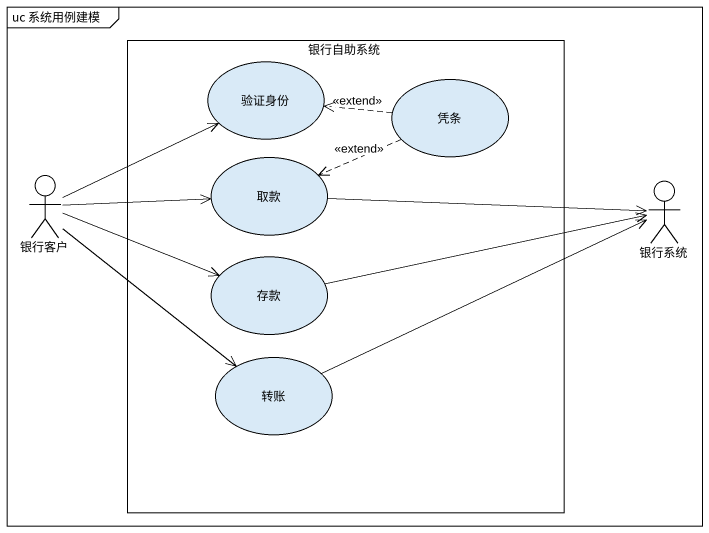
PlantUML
@startuml
mainframe uc 系统用例建模
rectangle 银行自助系统 {
  usecase 验证身份
  usecase 凭条
  usecase 取款
  usecase 存款
  usecase 转账
}
actor 银行客户
actor 银行系统
凭条 .left.> 验证身份 : <<extend>>
凭条 .left.> 取款 : <<extend>>
银行客户 -right-> 验证身份
银行客户 -right-> 取款
银行客户 -right-> 存款
银行客户 --> 转账
取款 -right-> 银行系统
存款 -right-> 银行系统
转账 -right-> 银行系统
@enduml
